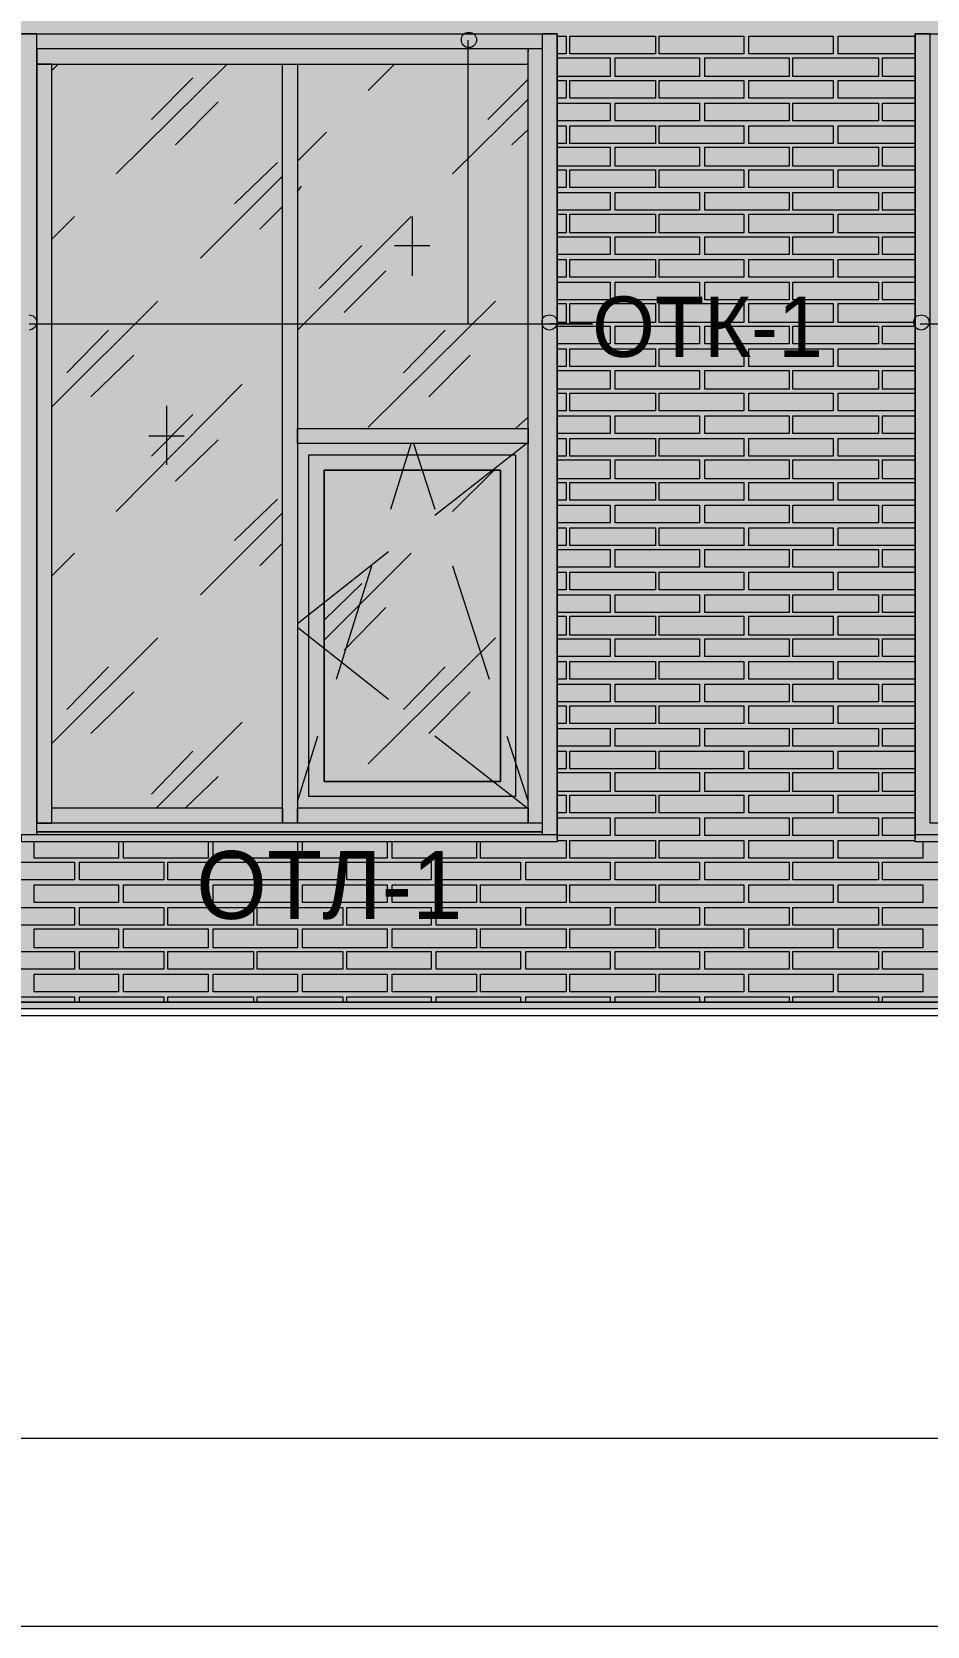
# Model space of a CAD drawing. Header units: millimetres. Extents: x -28928 to 100580, y -22867 to 36490.
# Drawn here: x 32026 to 35031, y 14249 to 19599 of the extents above; entities that cross this region are included whole.
import ezdxf

# ---------------------------------------------------------------- set-up
doc = ezdxf.new("R2010")
doc.units = ezdxf.units.MM
doc.layers.add('PDF _Геометрия', color=7, linetype='Continuous', true_color=0x8f8e8d)
doc.layers.add('PDF _Сплошная заливка', color=7, linetype='Continuous', true_color=0xffffff)
doc.layers.add('PDF _Текст', color=7, linetype='Continuous')

msp = doc.modelspace()

# ---------------------------------------------------------------- hatches: boundary and pattern name
at = {"layer": 'PDF _Сплошная заливка', "true_color": 0xdcd6cf, "transparency": 33554559}
msp.add_hatch(color=254, dxfattribs=at).paths.add_polyline_path([(19133.7, 30089.1), (19133.7, 16343.4), (52641.4, 16343.4), (52641.4, 30089.1)])

# ---------------------------------------------------------------- linework, layer by layer
at = {"layer": 'PDF _Геометрия', "color": 7, "lineweight": 9}
for points in [[(-21375.9, 16343.4), (-21853.9, 16343.4), (-21375.9, 16343.4), (-21853.9, 16343.4), (-21375.9, 16343.4), (-21375.9, 19592.6), (-19277.4, 19592.6), (-19277.4, 16343.4), (-18676.6, 16343.4), (-18676.6, 19592.6), (-17276.3, 19592.6), (-17276.3, 16343.4), (19112.6, 16343.4), (19112.6, 30089.1), (19112.6, 16343.4), (19133.7, 16343.4), (19133.7, 30089.1), (19133.7, 16343.4), (52641.4, 16343.4)], [(32041.8, 16906), (32041.8, 16969.5), (32041.8, 18243), (32041.8, 16944.1), (32092.6, 16944.1), (32092.6, 18243), (32092.6, 19491), (32041.8, 19491), (32041.8, 18243), (32041.8, 19516.4), (32041.8, 19592.6), (31991.1, 19592.6)], [(31991.1, 19592.6), (33789.1, 19592.6), (33789.1, 16893.4), (33789.1, 16969.5), (33789.1, 18243), (33789.1, 19516.4), (33789.1, 19592.6), (33738.4, 19592.6), (33738.4, 19516.4), (33738.4, 18243), (33738.4, 16944.1), (33691.8, 16944.1), (33691.8, 18243), (33691.8, 19516.4)], [(35088, 19516.4), (35088, 16944.1), (35041.4, 16944.1), (35041.4, 19516.4), (35041.4, 19592.6), (34990.7, 19592.6), (34990.7, 19516.4), (34990.7, 16969.5), (34990.7, 16893.4), (34990.7, 19592.6), (36788.7, 19592.6), (36788.7, 16893.4), (36788.7, 16969.5), (36788.7, 19516.4), (36788.7, 19592.6), (36738, 19592.6), (36738, 19516.4), (36738, 16944.1), (36687.2, 16944.1), (36687.2, 19516.4)], [(33488.7, 19571.4), (33488.7, 18619.5), (33907.6, 18619.5), (33763.7, 18619.5)], [(33691.8, 19541.8), (33691.8, 19533.4)], [(32092.6, 19469.9), (32113.7, 19491)], [(32308.4, 19123), (32680.7, 19491)], [(33154.5, 19402.2), (33243.4, 19491)], [(33738.4, 19516.4), (33738.4, 18243), (33738.4, 16969.5), (33738.4, 16906)], [(32426.8, 19304.9), (32566.4, 19444.5)], [(33556.4, 19304.9), (33691.8, 19440.3)], [(33438, 19123), (33691.8, 19372.6)], [(32507.2, 19220.3), (32651.1, 19364.1)], [(32917.6, 19165.3), (33014.9, 19262.6)], [(33636.8, 19220.3), (33691.8, 19271)], [(32706.1, 19021.4), (32849.9, 19161)], [(32591.8, 18839.5), (32866.8, 19114.5)], [(32917.6, 19063.7), (32930.3, 19080.7)], [(32790.7, 18936.8), (32866.8, 19013)], [(32092.6, 18903), (32168.7, 18979.1)], [(32917.6, 18598.4), (33298.4, 18979.1)], [(33302.6, 18979.1), (33302.6, 18780.3)], [(32989.5, 18738), (33133.4, 18881.8)], [(33243.4, 18881.8), (33361.8, 18881.8)], [(33074.1, 18657.6), (33213.7, 18797.2)], [(32092.6, 18340.3), (32448, 18695.7)], [(33154.5, 18272.6), (33581.8, 18695.7)], [(32016.4, 18619.5), (33907.6, 18619.5)], [(35007.6, 18619.5), (36903, 18619.5)], [(32143.4, 18454.5), (32283, 18598.4)], [(33273, 18454.5), (33412.6, 18598.4)], [(32223.7, 18374.1), (32367.6, 18513.7)], [(33357.6, 18374.1), (33497.2, 18513.7)], [(32308.4, 17989.1), (32731.4, 18416.4)], [(32426.8, 18175.3), (32566.4, 18314.9)], [(32477.6, 18344.5), (32477.6, 18145.7)], [(33649.5, 18268.4), (33691.8, 18306.4)], [(32418.4, 18243), (32536.8, 18243)], [(32507.2, 18090.7), (32651.1, 18230.3)], [(33230.7, 17997.6), (33298.4, 18217.6)], [(33306.8, 18217.6), (33378.7, 17997.6)], [(33687.6, 18217.6), (33378.7, 17976.4)], [(33006.4, 18124.5), (33010.7, 18128.7)], [(33598.7, 17083.7), (33006.4, 17083.7), (33006.4, 18128.7), (33598.7, 18128.7), (33598.7, 17083.7), (33598.7, 17088)], [(33438, 17989.1), (33577.6, 18128.7)], [(32706.1, 17891.8), (32849.9, 18031.4)], [(32591.8, 17709.9), (32866.8, 17984.9)], [(32790.7, 17807.2), (32866.8, 17883.4)], [(32092.6, 17773.4), (32168.7, 17849.5)], [(33222.2, 17853.7), (32917.6, 17612.6)], [(33006.4, 17557.6), (33298.4, 17849.5)], [(33048.7, 17426.4), (33167.2, 17807.2)], [(33438, 17807.2), (33560.7, 17426.4)], [(33006.4, 17625.3), (33133.4, 17748)], [(33074.1, 17523.7), (33213.7, 17667.6)], [(32092.6, 17210.7), (32448, 17566)], [(33222.2, 17358.7), (32917.6, 17599.9)], [(33154.5, 17143), (33581.8, 17566)], [(32143.4, 17324.9), (32283, 17468.7)], [(33273, 17324.9), (33412.6, 17468.7)], [(32223.7, 17244.5), (32367.6, 17384.1)], [(33357.6, 17244.5), (33497.2, 17384.1)], [(32443.7, 16994.9), (32731.4, 17282.6)], [(32917.6, 17016), (32985.3, 17236)], [(33687.6, 16994.9), (33378.7, 17236)], [(33619.9, 17236), (33691.8, 17016)], [(32426.8, 17041.4), (32566.4, 17185.3)], [(32541.1, 16994.9), (32651.1, 17100.7)], [(33738.4, 16944.1), (32041.8, 16944.1)], [(33738.4, 16914.5), (32041.8, 16914.5), (33738.4, 16914.5)], [(33738.4, 16914.5), (32041.8, 16914.5)], [(33789.1, 16906), (33789.1, 16906)], [(34990.7, 16906), (34990.7, 16906)], [(33789.1, 16884.9), (33789.1, 16880.7)], [(34990.7, 16880.7), (34990.7, 16884.9)], [(82117.2, 14536.8), (82117.2, 16296.8), (63269.1, 16296.8), (-22471.6, 16296.8)], [(19468, 14947.2), (19400.3, 14879.5), (52379.1, 14879.5), (52307.2, 14807.6)], [(-21642.4, 14249.1), (82028.4, 14249.1)]]:
    msp.add_lwpolyline(points, dxfattribs=at)
for points in [[(32892.2, 19541.8), (32041.8, 19541.8), (32041.8, 19491), (32892.2, 19491), (33691.8, 19491), (33691.8, 19541.8), (32892.2, 19541.8), (32067.2, 19541.8), (32041.8, 19541.8), (32041.8, 19592.6), (32067.2, 19592.6), (32892.2, 19592.6), (33717.2, 19592.6), (33738.4, 19592.6), (33738.4, 19541.8), (33717.2, 19541.8)], [(32917.6, 16944.1), (32866.8, 16944.1), (32092.6, 16944.1), (32092.6, 16994.9), (32866.8, 16994.9), (32866.8, 16944.1), (32866.8, 18243), (32866.8, 19491), (32917.6, 19491), (32917.6, 18243)], [(33691.8, 18217.6), (32917.6, 18217.6), (32917.6, 18268.4), (33691.8, 18268.4)], [(32955.7, 18179.5), (33649.5, 18179.5), (33649.5, 17033), (32955.7, 17033)], [(33649.5, 18179.5), (33649.5, 17033), (32955.7, 17033), (32955.7, 18179.5)], [(33598.7, 18128.7), (33006.4, 18128.7), (33006.4, 17083.7), (33598.7, 17083.7)], [(33691.8, 16944.1), (32917.6, 16944.1), (32917.6, 16994.9), (33691.8, 16994.9)], [(33789.1, 16880.7), (31991.1, 16880.7), (31991.1, 16906), (33789.1, 16906)], [(36788.7, 16880.7), (34990.7, 16880.7), (34990.7, 16906), (36788.7, 16906)], [(62173.4, 16322.2), (62173.4, 16343.4), (-17276.3, 16343.4), (19112.6, 16343.4), (-17276.3, 16343.4), (-17276.3, 16322.2)], [(19133.7, 16343.4), (52641.4, 16343.4)]]:
    msp.add_lwpolyline(points, close=True, dxfattribs=at)
at = {"layer": 'PDF _Геометрия', "lineweight": 9}
for points in [[(33789.1, 19584.1), (33818.7, 19584.1), (33818.7, 19524.9), (33789.1, 19524.9)], [(34990.7, 19524.9), (34732.6, 19524.9), (34732.6, 19584.1), (34990.7, 19584.1)], [(33789.1, 19512.2), (33827.2, 19512.2), (33966.8, 19512.2), (33966.8, 19448.7), (33827.2, 19448.7), (33789.1, 19448.7)], [(34990.7, 19448.7), (34880.7, 19448.7), (34880.7, 19512.2), (34990.7, 19512.2)], [(33789.1, 19436), (33818.7, 19436), (33818.7, 19376.8), (33789.1, 19376.8)], [(34990.7, 19376.8), (34732.6, 19376.8), (34732.6, 19436), (34990.7, 19436)], [(33789.1, 19359.9), (33827.2, 19359.9), (33966.8, 19359.9), (33966.8, 19300.7), (33827.2, 19300.7), (33789.1, 19300.7)], [(34990.7, 19300.7), (34880.7, 19300.7), (34880.7, 19359.9), (34990.7, 19359.9)], [(33789.1, 19283.7), (33818.7, 19283.7), (33818.7, 19224.5), (33789.1, 19224.5)], [(34990.7, 19224.5), (34732.6, 19224.5), (34732.6, 19283.7), (34990.7, 19283.7)], [(33789.1, 19211.8), (33827.2, 19211.8), (33966.8, 19211.8), (33966.8, 19148.4), (33827.2, 19148.4), (33789.1, 19148.4)], [(34990.7, 19148.4), (34880.7, 19148.4), (34880.7, 19211.8), (34990.7, 19211.8)], [(33789.1, 19135.7), (33818.7, 19135.7), (33818.7, 19076.4), (33789.1, 19076.4)], [(34990.7, 19076.4), (34732.6, 19076.4), (34732.6, 19135.7), (34990.7, 19135.7)], [(33789.1, 19059.5), (33827.2, 19059.5), (33966.8, 19059.5), (33966.8, 19000.3), (33827.2, 19000.3), (33789.1, 19000.3)], [(34990.7, 19000.3), (34880.7, 19000.3), (34880.7, 19059.5), (34990.7, 19059.5)], [(33789.1, 18987.6), (33818.7, 18987.6), (33818.7, 18924.1), (33789.1, 18924.1)], [(34990.7, 18924.1), (34732.6, 18924.1), (34732.6, 18987.6), (34990.7, 18987.6)], [(33789.1, 18911.4), (33827.2, 18911.4), (33966.8, 18911.4), (33966.8, 18852.2), (33827.2, 18852.2), (33789.1, 18852.2)], [(34990.7, 18852.2), (34880.7, 18852.2), (34880.7, 18911.4), (34990.7, 18911.4)], [(33789.1, 18835.3), (33818.7, 18835.3), (33818.7, 18776), (33789.1, 18776)], [(34990.7, 18776), (34732.6, 18776), (34732.6, 18835.3), (34990.7, 18835.3)], [(33789.1, 18759.1), (33827.2, 18759.1), (33966.8, 18759.1), (33966.8, 18699.9), (33827.2, 18699.9), (33789.1, 18699.9)], [(34990.7, 18699.9), (34880.7, 18699.9), (34880.7, 18759.1), (34990.7, 18759.1)], [(33789.1, 18687.2), (33818.7, 18687.2), (33818.7, 18623.7), (33789.1, 18623.7)], [(34990.7, 18623.7), (34732.6, 18623.7), (34732.6, 18687.2), (34990.7, 18687.2)], [(33789.1, 18611), (33827.2, 18611), (33966.8, 18611), (33966.8, 18551.8), (33827.2, 18551.8), (33789.1, 18551.8)], [(34990.7, 18551.8), (34880.7, 18551.8), (34880.7, 18611), (34990.7, 18611)], [(33789.1, 18534.9), (33818.7, 18534.9), (33818.7, 18475.7), (33789.1, 18475.7)], [(34990.7, 18475.7), (34732.6, 18475.7), (34732.6, 18534.9), (34990.7, 18534.9)], [(33789.1, 18463), (33827.2, 18463), (33966.8, 18463), (33966.8, 18399.5), (33827.2, 18399.5), (33789.1, 18399.5)], [(34990.7, 18399.5), (34880.7, 18399.5), (34880.7, 18463), (34990.7, 18463)], [(33789.1, 18386.8), (33818.7, 18386.8), (33818.7, 18327.6), (33789.1, 18327.6)], [(34990.7, 18327.6), (34732.6, 18327.6), (34732.6, 18386.8), (34990.7, 18386.8)], [(33789.1, 18310.7), (33827.2, 18310.7), (33966.8, 18310.7), (33966.8, 18251.4), (33827.2, 18251.4), (33789.1, 18251.4)], [(34990.7, 18251.4), (34880.7, 18251.4), (34880.7, 18310.7), (34990.7, 18310.7)], [(33789.1, 18234.5), (33818.7, 18234.5), (33818.7, 18175.3), (33789.1, 18175.3)], [(34990.7, 18175.3), (34732.6, 18175.3), (34732.6, 18234.5), (34990.7, 18234.5)], [(33789.1, 18162.6), (33827.2, 18162.6), (33966.8, 18162.6), (33966.8, 18099.1), (33827.2, 18099.1), (33789.1, 18099.1)], [(34990.7, 18099.1), (34880.7, 18099.1), (34880.7, 18162.6), (34990.7, 18162.6)], [(33789.1, 18086.4), (33818.7, 18086.4), (33818.7, 18027.2), (33789.1, 18027.2)], [(34990.7, 18027.2), (34732.6, 18027.2), (34732.6, 18086.4), (34990.7, 18086.4)], [(33789.1, 18010.3), (33827.2, 18010.3), (33966.8, 18010.3), (33966.8, 17951), (33827.2, 17951), (33789.1, 17951)], [(34990.7, 17951), (34880.7, 17951), (34880.7, 18010.3), (34990.7, 18010.3)], [(33789.1, 17934.1), (33818.7, 17934.1), (33818.7, 17874.9), (33789.1, 17874.9)], [(34990.7, 17874.9), (34732.6, 17874.9), (34732.6, 17934.1), (34990.7, 17934.1)], [(33789.1, 17862.2), (33827.2, 17862.2), (33966.8, 17862.2), (33966.8, 17803), (33827.2, 17803), (33789.1, 17803)], [(34990.7, 17803), (34880.7, 17803), (34880.7, 17862.2), (34990.7, 17862.2)], [(33789.1, 17786), (33818.7, 17786), (33818.7, 17726.8), (33789.1, 17726.8)], [(34990.7, 17726.8), (34732.6, 17726.8), (34732.6, 17786), (34990.7, 17786)], [(33789.1, 17709.9), (33827.2, 17709.9), (33966.8, 17709.9), (33966.8, 17650.7), (33827.2, 17650.7), (33789.1, 17650.7)], [(34990.7, 17650.7), (34880.7, 17650.7), (34880.7, 17709.9), (34990.7, 17709.9)], [(33789.1, 17638), (33818.7, 17638), (33818.7, 17574.5), (33789.1, 17574.5)], [(34990.7, 17574.5), (34732.6, 17574.5), (34732.6, 17638), (34990.7, 17638)], [(33789.1, 17561.8), (33827.2, 17561.8), (33966.8, 17561.8), (33966.8, 17502.6), (33827.2, 17502.6), (33789.1, 17502.6)], [(34990.7, 17502.6), (34880.7, 17502.6), (34880.7, 17561.8), (34990.7, 17561.8)], [(33789.1, 17485.7), (33818.7, 17485.7), (33818.7, 17426.4), (33789.1, 17426.4)], [(34990.7, 17426.4), (34732.6, 17426.4), (34732.6, 17485.7), (34990.7, 17485.7)], [(33789.1, 17409.5), (33827.2, 17409.5), (33966.8, 17409.5), (33966.8, 17350.3), (33827.2, 17350.3), (33789.1, 17350.3)], [(34990.7, 17350.3), (34880.7, 17350.3), (34880.7, 17409.5), (34990.7, 17409.5)], [(33789.1, 17337.6), (33818.7, 17337.6), (33818.7, 17278.4), (33789.1, 17278.4)], [(34990.7, 17278.4), (34732.6, 17278.4), (34732.6, 17337.6), (34990.7, 17337.6)], [(33789.1, 17261.4), (33827.2, 17261.4), (33966.8, 17261.4), (33966.8, 17202.2), (33827.2, 17202.2), (33789.1, 17202.2)], [(34990.7, 17202.2), (34880.7, 17202.2), (34880.7, 17261.4), (34990.7, 17261.4)], [(33789.1, 17185.3), (33818.7, 17185.3), (33818.7, 17126), (33789.1, 17126)], [(34990.7, 17126), (34732.6, 17126), (34732.6, 17185.3), (34990.7, 17185.3)], [(33789.1, 17113.4), (33827.2, 17113.4), (33966.8, 17113.4), (33966.8, 17049.9), (33827.2, 17049.9), (33789.1, 17049.9)], [(34990.7, 17049.9), (34880.7, 17049.9), (34880.7, 17113.4), (34990.7, 17113.4)], [(33789.1, 17037.2), (33818.7, 17037.2), (33818.7, 16978), (33789.1, 16978)], [(34990.7, 16978), (34732.6, 16978), (34732.6, 17037.2), (34990.7, 17037.2)], [(33789.1, 16961), (33827.2, 16961), (33966.8, 16961), (33966.8, 16901.8), (33827.2, 16901.8), (33789.1, 16901.8)], [(34990.7, 16901.8), (34880.7, 16901.8), (34880.7, 16961), (34990.7, 16961)], [(32316.8, 16880.7), (32316.8, 16825.7), (32033.4, 16825.7), (32033.4, 16880.7)], [(32617.2, 16880.7), (32617.2, 16825.7), (32333.7, 16825.7), (32333.7, 16880.7)], [(32917.6, 16880.7), (32917.6, 16825.7), (32634.1, 16825.7), (32634.1, 16880.7)], [(33218, 16880.7), (33218, 16825.7), (32934.5, 16825.7), (32934.5, 16880.7)], [(33518.4, 16880.7), (33518.4, 16825.7), (33234.9, 16825.7), (33234.9, 16880.7)], [(33789.1, 16884.9), (33818.7, 16884.9), (33818.7, 16825.7), (33531.1, 16825.7), (33531.1, 16880.7)], [(35016.1, 16880.7), (35016.1, 16825.7), (34732.6, 16825.7), (34732.6, 16884.9), (34990.7, 16884.9)], [(31885.3, 16343.4), (31885.3, 16360.3), (32024.9, 16360.3), (32168.7, 16360.3), (32168.7, 16343.4)], [(32185.7, 16343.4), (32185.7, 16360.3), (32325.3, 16360.3), (32469.1, 16360.3), (32469.1, 16343.4)], [(32481.8, 16343.4), (32481.8, 16360.3), (32625.7, 16360.3), (32769.5, 16360.3), (32769.5, 16343.4)], [(32782.2, 16343.4), (32782.2, 16360.3), (32926.1, 16360.3), (33069.9, 16360.3), (33069.9, 16343.4)], [(33082.6, 16343.4), (33082.6, 16360.3), (33226.4, 16360.3), (33366.1, 16360.3), (33366.1, 16343.4)], [(33383, 16343.4), (33383, 16360.3), (33526.8, 16360.3), (33666.4, 16360.3), (33666.4, 16343.4)], [(33683.4, 16343.4), (33683.4, 16360.3), (33827.2, 16360.3), (33966.8, 16360.3), (33966.8, 16343.4)], [(33983.7, 16343.4), (33983.7, 16360.3), (34123.4, 16360.3), (34267.2, 16360.3), (34267.2, 16343.4)], [(34284.1, 16343.4), (34284.1, 16360.3), (34423.7, 16360.3), (34567.6, 16360.3), (34567.6, 16343.4)], [(34580.3, 16343.4), (34580.3, 16360.3), (34724.1, 16360.3), (34868, 16360.3), (34868, 16343.4)], [(34880.7, 16343.4), (34880.7, 16360.3), (35024.5, 16360.3), (35168.4, 16360.3), (35168.4, 16343.4)]]:
    msp.add_lwpolyline(points, dxfattribs=at)
for points in [[(34119.1, 19584.1), (34119.1, 19524.9), (33831.4, 19524.9), (33831.4, 19584.1)], [(34415.3, 19584.1), (34415.3, 19524.9), (34131.8, 19524.9), (34131.8, 19584.1)], [(34715.7, 19584.1), (34715.7, 19524.9), (34432.2, 19524.9), (34432.2, 19584.1)], [(34267.2, 19448.7), (34123.4, 19448.7), (33983.7, 19448.7), (33983.7, 19512.2), (34123.4, 19512.2), (34267.2, 19512.2)], [(34567.6, 19448.7), (34423.7, 19448.7), (34284.1, 19448.7), (34284.1, 19512.2), (34423.7, 19512.2), (34567.6, 19512.2)], [(34868, 19448.7), (34724.1, 19448.7), (34580.3, 19448.7), (34580.3, 19512.2), (34724.1, 19512.2), (34868, 19512.2)], [(34119.1, 19436), (34119.1, 19376.8), (33831.4, 19376.8), (33831.4, 19436)], [(34415.3, 19436), (34415.3, 19376.8), (34131.8, 19376.8), (34131.8, 19436)], [(34715.7, 19436), (34715.7, 19376.8), (34432.2, 19376.8), (34432.2, 19436)], [(34267.2, 19300.7), (34123.4, 19300.7), (33983.7, 19300.7), (33983.7, 19359.9), (34123.4, 19359.9), (34267.2, 19359.9)], [(34567.6, 19300.7), (34423.7, 19300.7), (34284.1, 19300.7), (34284.1, 19359.9), (34423.7, 19359.9), (34567.6, 19359.9)], [(34868, 19300.7), (34724.1, 19300.7), (34580.3, 19300.7), (34580.3, 19359.9), (34724.1, 19359.9), (34868, 19359.9)], [(34119.1, 19283.7), (34119.1, 19224.5), (33831.4, 19224.5), (33831.4, 19283.7)], [(34415.3, 19283.7), (34415.3, 19224.5), (34131.8, 19224.5), (34131.8, 19283.7)], [(34715.7, 19283.7), (34715.7, 19224.5), (34432.2, 19224.5), (34432.2, 19283.7)], [(34267.2, 19148.4), (34123.4, 19148.4), (33983.7, 19148.4), (33983.7, 19211.8), (34123.4, 19211.8), (34267.2, 19211.8)], [(34567.6, 19148.4), (34423.7, 19148.4), (34284.1, 19148.4), (34284.1, 19211.8), (34423.7, 19211.8), (34567.6, 19211.8)], [(34868, 19148.4), (34724.1, 19148.4), (34580.3, 19148.4), (34580.3, 19211.8), (34724.1, 19211.8), (34868, 19211.8)], [(34119.1, 19135.7), (34119.1, 19076.4), (33831.4, 19076.4), (33831.4, 19135.7)], [(34415.3, 19135.7), (34415.3, 19076.4), (34131.8, 19076.4), (34131.8, 19135.7)], [(34715.7, 19135.7), (34715.7, 19076.4), (34432.2, 19076.4), (34432.2, 19135.7)], [(34267.2, 19000.3), (34123.4, 19000.3), (33983.7, 19000.3), (33983.7, 19059.5), (34123.4, 19059.5), (34267.2, 19059.5)], [(34567.6, 19000.3), (34423.7, 19000.3), (34284.1, 19000.3), (34284.1, 19059.5), (34423.7, 19059.5), (34567.6, 19059.5)], [(34868, 19000.3), (34724.1, 19000.3), (34580.3, 19000.3), (34580.3, 19059.5), (34724.1, 19059.5), (34868, 19059.5)], [(34119.1, 18987.6), (34119.1, 18924.1), (33831.4, 18924.1), (33831.4, 18987.6)], [(34415.3, 18987.6), (34415.3, 18924.1), (34131.8, 18924.1), (34131.8, 18987.6)], [(34715.7, 18987.6), (34715.7, 18924.1), (34432.2, 18924.1), (34432.2, 18987.6)], [(34267.2, 18852.2), (34123.4, 18852.2), (33983.7, 18852.2), (33983.7, 18911.4), (34123.4, 18911.4), (34267.2, 18911.4)], [(34567.6, 18852.2), (34423.7, 18852.2), (34284.1, 18852.2), (34284.1, 18911.4), (34423.7, 18911.4), (34567.6, 18911.4)], [(34868, 18852.2), (34724.1, 18852.2), (34580.3, 18852.2), (34580.3, 18911.4), (34724.1, 18911.4), (34868, 18911.4)], [(34119.1, 18835.3), (34119.1, 18776), (33831.4, 18776), (33831.4, 18835.3)], [(34415.3, 18835.3), (34415.3, 18776), (34131.8, 18776), (34131.8, 18835.3)], [(34715.7, 18835.3), (34715.7, 18776), (34432.2, 18776), (34432.2, 18835.3)], [(34267.2, 18699.9), (34123.4, 18699.9), (33983.7, 18699.9), (33983.7, 18759.1), (34123.4, 18759.1), (34267.2, 18759.1)], [(34567.6, 18699.9), (34423.7, 18699.9), (34284.1, 18699.9), (34284.1, 18759.1), (34423.7, 18759.1), (34567.6, 18759.1)], [(34868, 18699.9), (34724.1, 18699.9), (34580.3, 18699.9), (34580.3, 18759.1), (34724.1, 18759.1), (34868, 18759.1)], [(34119.1, 18687.2), (34119.1, 18623.7), (33831.4, 18623.7), (33831.4, 18687.2)], [(34415.3, 18687.2), (34415.3, 18623.7), (34131.8, 18623.7), (34131.8, 18687.2)], [(34715.7, 18687.2), (34715.7, 18623.7), (34432.2, 18623.7), (34432.2, 18687.2)], [(34267.2, 18551.8), (34123.4, 18551.8), (33983.7, 18551.8), (33983.7, 18611), (34123.4, 18611), (34267.2, 18611)], [(34567.6, 18551.8), (34423.7, 18551.8), (34284.1, 18551.8), (34284.1, 18611), (34423.7, 18611), (34567.6, 18611)], [(34868, 18551.8), (34724.1, 18551.8), (34580.3, 18551.8), (34580.3, 18611), (34724.1, 18611), (34868, 18611)], [(34119.1, 18534.9), (34119.1, 18475.7), (33831.4, 18475.7), (33831.4, 18534.9)], [(34415.3, 18534.9), (34415.3, 18475.7), (34131.8, 18475.7), (34131.8, 18534.9)], [(34715.7, 18534.9), (34715.7, 18475.7), (34432.2, 18475.7), (34432.2, 18534.9)], [(34267.2, 18399.5), (34123.4, 18399.5), (33983.7, 18399.5), (33983.7, 18463), (34123.4, 18463), (34267.2, 18463)], [(34567.6, 18399.5), (34423.7, 18399.5), (34284.1, 18399.5), (34284.1, 18463), (34423.7, 18463), (34567.6, 18463)], [(34868, 18399.5), (34724.1, 18399.5), (34580.3, 18399.5), (34580.3, 18463), (34724.1, 18463), (34868, 18463)], [(34119.1, 18386.8), (34119.1, 18327.6), (33831.4, 18327.6), (33831.4, 18386.8)], [(34415.3, 18386.8), (34415.3, 18327.6), (34131.8, 18327.6), (34131.8, 18386.8)], [(34715.7, 18386.8), (34715.7, 18327.6), (34432.2, 18327.6), (34432.2, 18386.8)], [(34267.2, 18251.4), (34123.4, 18251.4), (33983.7, 18251.4), (33983.7, 18310.7), (34123.4, 18310.7), (34267.2, 18310.7)], [(34567.6, 18251.4), (34423.7, 18251.4), (34284.1, 18251.4), (34284.1, 18310.7), (34423.7, 18310.7), (34567.6, 18310.7)], [(34868, 18251.4), (34724.1, 18251.4), (34580.3, 18251.4), (34580.3, 18310.7), (34724.1, 18310.7), (34868, 18310.7)], [(34119.1, 18234.5), (34119.1, 18175.3), (33831.4, 18175.3), (33831.4, 18234.5)], [(34415.3, 18234.5), (34415.3, 18175.3), (34131.8, 18175.3), (34131.8, 18234.5)], [(34715.7, 18234.5), (34715.7, 18175.3), (34432.2, 18175.3), (34432.2, 18234.5)], [(34267.2, 18099.1), (34123.4, 18099.1), (33983.7, 18099.1), (33983.7, 18162.6), (34123.4, 18162.6), (34267.2, 18162.6)], [(34567.6, 18099.1), (34423.7, 18099.1), (34284.1, 18099.1), (34284.1, 18162.6), (34423.7, 18162.6), (34567.6, 18162.6)], [(34868, 18099.1), (34724.1, 18099.1), (34580.3, 18099.1), (34580.3, 18162.6), (34724.1, 18162.6), (34868, 18162.6)], [(34119.1, 18086.4), (34119.1, 18027.2), (33831.4, 18027.2), (33831.4, 18086.4)], [(34415.3, 18086.4), (34415.3, 18027.2), (34131.8, 18027.2), (34131.8, 18086.4)], [(34715.7, 18086.4), (34715.7, 18027.2), (34432.2, 18027.2), (34432.2, 18086.4)], [(34267.2, 17951), (34123.4, 17951), (33983.7, 17951), (33983.7, 18010.3), (34123.4, 18010.3), (34267.2, 18010.3)], [(34567.6, 17951), (34423.7, 17951), (34284.1, 17951), (34284.1, 18010.3), (34423.7, 18010.3), (34567.6, 18010.3)], [(34868, 17951), (34724.1, 17951), (34580.3, 17951), (34580.3, 18010.3), (34724.1, 18010.3), (34868, 18010.3)], [(34119.1, 17934.1), (34119.1, 17874.9), (33831.4, 17874.9), (33831.4, 17934.1)], [(34415.3, 17934.1), (34415.3, 17874.9), (34131.8, 17874.9), (34131.8, 17934.1)], [(34715.7, 17934.1), (34715.7, 17874.9), (34432.2, 17874.9), (34432.2, 17934.1)], [(34267.2, 17803), (34123.4, 17803), (33983.7, 17803), (33983.7, 17862.2), (34123.4, 17862.2), (34267.2, 17862.2)], [(34567.6, 17803), (34423.7, 17803), (34284.1, 17803), (34284.1, 17862.2), (34423.7, 17862.2), (34567.6, 17862.2)], [(34868, 17803), (34724.1, 17803), (34580.3, 17803), (34580.3, 17862.2), (34724.1, 17862.2), (34868, 17862.2)], [(34119.1, 17786), (34119.1, 17726.8), (33831.4, 17726.8), (33831.4, 17786)], [(34415.3, 17786), (34415.3, 17726.8), (34131.8, 17726.8), (34131.8, 17786)], [(34715.7, 17786), (34715.7, 17726.8), (34432.2, 17726.8), (34432.2, 17786)], [(34267.2, 17650.7), (34123.4, 17650.7), (33983.7, 17650.7), (33983.7, 17709.9), (34123.4, 17709.9), (34267.2, 17709.9)], [(34567.6, 17650.7), (34423.7, 17650.7), (34284.1, 17650.7), (34284.1, 17709.9), (34423.7, 17709.9), (34567.6, 17709.9)], [(34868, 17650.7), (34724.1, 17650.7), (34580.3, 17650.7), (34580.3, 17709.9), (34724.1, 17709.9), (34868, 17709.9)], [(34119.1, 17638), (34119.1, 17574.5), (33831.4, 17574.5), (33831.4, 17638)], [(34415.3, 17638), (34415.3, 17574.5), (34131.8, 17574.5), (34131.8, 17638)], [(34715.7, 17638), (34715.7, 17574.5), (34432.2, 17574.5), (34432.2, 17638)], [(34267.2, 17502.6), (34123.4, 17502.6), (33983.7, 17502.6), (33983.7, 17561.8), (34123.4, 17561.8), (34267.2, 17561.8)], [(34567.6, 17502.6), (34423.7, 17502.6), (34284.1, 17502.6), (34284.1, 17561.8), (34423.7, 17561.8), (34567.6, 17561.8)], [(34868, 17502.6), (34724.1, 17502.6), (34580.3, 17502.6), (34580.3, 17561.8), (34724.1, 17561.8), (34868, 17561.8)], [(34119.1, 17485.7), (34119.1, 17426.4), (33831.4, 17426.4), (33831.4, 17485.7)], [(34415.3, 17485.7), (34415.3, 17426.4), (34131.8, 17426.4), (34131.8, 17485.7)], [(34715.7, 17485.7), (34715.7, 17426.4), (34432.2, 17426.4), (34432.2, 17485.7)], [(34267.2, 17350.3), (34123.4, 17350.3), (33983.7, 17350.3), (33983.7, 17409.5), (34123.4, 17409.5), (34267.2, 17409.5)], [(34567.6, 17350.3), (34423.7, 17350.3), (34284.1, 17350.3), (34284.1, 17409.5), (34423.7, 17409.5), (34567.6, 17409.5)], [(34868, 17350.3), (34724.1, 17350.3), (34580.3, 17350.3), (34580.3, 17409.5), (34724.1, 17409.5), (34868, 17409.5)], [(34119.1, 17337.6), (34119.1, 17278.4), (33831.4, 17278.4), (33831.4, 17337.6)], [(34415.3, 17337.6), (34415.3, 17278.4), (34131.8, 17278.4), (34131.8, 17337.6)], [(34715.7, 17337.6), (34715.7, 17278.4), (34432.2, 17278.4), (34432.2, 17337.6)], [(34267.2, 17202.2), (34123.4, 17202.2), (33983.7, 17202.2), (33983.7, 17261.4), (34123.4, 17261.4), (34267.2, 17261.4)], [(34567.6, 17202.2), (34423.7, 17202.2), (34284.1, 17202.2), (34284.1, 17261.4), (34423.7, 17261.4), (34567.6, 17261.4)], [(34868, 17202.2), (34724.1, 17202.2), (34580.3, 17202.2), (34580.3, 17261.4), (34724.1, 17261.4), (34868, 17261.4)], [(34119.1, 17185.3), (34119.1, 17126), (33831.4, 17126), (33831.4, 17185.3)], [(34415.3, 17185.3), (34415.3, 17126), (34131.8, 17126), (34131.8, 17185.3)], [(34715.7, 17185.3), (34715.7, 17126), (34432.2, 17126), (34432.2, 17185.3)], [(34267.2, 17049.9), (34123.4, 17049.9), (33983.7, 17049.9), (33983.7, 17113.4), (34123.4, 17113.4), (34267.2, 17113.4)], [(34567.6, 17049.9), (34423.7, 17049.9), (34284.1, 17049.9), (34284.1, 17113.4), (34423.7, 17113.4), (34567.6, 17113.4)], [(34868, 17049.9), (34724.1, 17049.9), (34580.3, 17049.9), (34580.3, 17113.4), (34724.1, 17113.4), (34868, 17113.4)], [(34119.1, 17037.2), (34119.1, 16978), (33831.4, 16978), (33831.4, 17037.2)], [(34415.3, 17037.2), (34415.3, 16978), (34131.8, 16978), (34131.8, 17037.2)], [(34715.7, 17037.2), (34715.7, 16978), (34432.2, 16978), (34432.2, 17037.2)], [(34267.2, 16901.8), (34123.4, 16901.8), (33983.7, 16901.8), (33983.7, 16961), (34123.4, 16961), (34267.2, 16961)], [(34567.6, 16901.8), (34423.7, 16901.8), (34284.1, 16901.8), (34284.1, 16961), (34423.7, 16961), (34567.6, 16961)], [(34868, 16901.8), (34724.1, 16901.8), (34580.3, 16901.8), (34580.3, 16961), (34724.1, 16961), (34868, 16961)], [(34119.1, 16884.9), (34119.1, 16825.7), (33831.4, 16825.7), (33831.4, 16884.9)], [(34415.3, 16884.9), (34415.3, 16825.7), (34131.8, 16825.7), (34131.8, 16884.9)], [(34715.7, 16884.9), (34715.7, 16825.7), (34432.2, 16825.7), (34432.2, 16884.9)], [(32168.7, 16753.7), (32024.9, 16753.7), (31885.3, 16753.7), (31885.3, 16813), (32024.9, 16813), (32168.7, 16813)], [(32469.1, 16753.7), (32325.3, 16753.7), (32185.7, 16753.7), (32185.7, 16813), (32325.3, 16813), (32469.1, 16813)], [(32769.5, 16753.7), (32625.7, 16753.7), (32481.8, 16753.7), (32481.8, 16813), (32625.7, 16813), (32769.5, 16813)], [(33069.9, 16753.7), (32926.1, 16753.7), (32782.2, 16753.7), (32782.2, 16813), (32926.1, 16813), (33069.9, 16813)], [(33366.1, 16753.7), (33226.4, 16753.7), (33082.6, 16753.7), (33082.6, 16813), (33226.4, 16813), (33366.1, 16813)], [(33666.4, 16753.7), (33526.8, 16753.7), (33383, 16753.7), (33383, 16813), (33526.8, 16813), (33666.4, 16813)], [(33966.8, 16753.7), (33827.2, 16753.7), (33683.4, 16753.7), (33683.4, 16813), (33827.2, 16813), (33966.8, 16813)], [(34267.2, 16753.7), (34123.4, 16753.7), (33983.7, 16753.7), (33983.7, 16813), (34123.4, 16813), (34267.2, 16813)], [(34567.6, 16753.7), (34423.7, 16753.7), (34284.1, 16753.7), (34284.1, 16813), (34423.7, 16813), (34567.6, 16813)], [(34868, 16753.7), (34724.1, 16753.7), (34580.3, 16753.7), (34580.3, 16813), (34724.1, 16813), (34868, 16813)], [(35168.4, 16753.7), (35024.5, 16753.7), (34880.7, 16753.7), (34880.7, 16813), (35024.5, 16813), (35168.4, 16813)], [(32316.8, 16736.8), (32316.8, 16677.6), (32033.4, 16677.6), (32033.4, 16736.8)], [(32617.2, 16736.8), (32617.2, 16677.6), (32333.7, 16677.6), (32333.7, 16736.8)], [(32917.6, 16736.8), (32917.6, 16677.6), (32634.1, 16677.6), (32634.1, 16736.8)], [(33218, 16736.8), (33218, 16677.6), (32934.5, 16677.6), (32934.5, 16736.8)], [(33518.4, 16736.8), (33518.4, 16677.6), (33234.9, 16677.6), (33234.9, 16736.8)], [(33818.7, 16736.8), (33818.7, 16677.6), (33531.1, 16677.6), (33531.1, 16736.8)], [(34119.1, 16736.8), (34119.1, 16677.6), (33831.4, 16677.6), (33831.4, 16736.8)], [(34415.3, 16736.8), (34415.3, 16677.6), (34131.8, 16677.6), (34131.8, 16736.8)], [(34715.7, 16736.8), (34715.7, 16677.6), (34432.2, 16677.6), (34432.2, 16736.8)], [(35016.1, 16736.8), (35016.1, 16677.6), (34732.6, 16677.6), (34732.6, 16736.8)], [(32168.7, 16601.4), (32024.9, 16601.4), (31885.3, 16601.4), (31885.3, 16660.7), (32024.9, 16660.7), (32168.7, 16660.7)], [(32469.1, 16601.4), (32325.3, 16601.4), (32185.7, 16601.4), (32185.7, 16660.7), (32325.3, 16660.7), (32469.1, 16660.7)], [(32769.5, 16601.4), (32625.7, 16601.4), (32481.8, 16601.4), (32481.8, 16660.7), (32625.7, 16660.7), (32769.5, 16660.7)], [(33069.9, 16601.4), (32926.1, 16601.4), (32782.2, 16601.4), (32782.2, 16660.7), (32926.1, 16660.7), (33069.9, 16660.7)], [(33366.1, 16601.4), (33226.4, 16601.4), (33082.6, 16601.4), (33082.6, 16660.7), (33226.4, 16660.7), (33366.1, 16660.7)], [(33666.4, 16601.4), (33526.8, 16601.4), (33383, 16601.4), (33383, 16660.7), (33526.8, 16660.7), (33666.4, 16660.7)], [(33966.8, 16601.4), (33827.2, 16601.4), (33683.4, 16601.4), (33683.4, 16660.7), (33827.2, 16660.7), (33966.8, 16660.7)], [(34267.2, 16601.4), (34123.4, 16601.4), (33983.7, 16601.4), (33983.7, 16660.7), (34123.4, 16660.7), (34267.2, 16660.7)], [(34567.6, 16601.4), (34423.7, 16601.4), (34284.1, 16601.4), (34284.1, 16660.7), (34423.7, 16660.7), (34567.6, 16660.7)], [(34868, 16601.4), (34724.1, 16601.4), (34580.3, 16601.4), (34580.3, 16660.7), (34724.1, 16660.7), (34868, 16660.7)], [(35168.4, 16601.4), (35024.5, 16601.4), (34880.7, 16601.4), (34880.7, 16660.7), (35024.5, 16660.7), (35168.4, 16660.7)], [(32316.8, 16588.7), (32316.8, 16525.3), (32033.4, 16525.3), (32033.4, 16588.7)], [(32617.2, 16588.7), (32617.2, 16525.3), (32333.7, 16525.3), (32333.7, 16588.7)], [(32917.6, 16588.7), (32917.6, 16525.3), (32634.1, 16525.3), (32634.1, 16588.7)], [(33218, 16588.7), (33218, 16525.3), (32934.5, 16525.3), (32934.5, 16588.7)], [(33518.4, 16588.7), (33518.4, 16525.3), (33234.9, 16525.3), (33234.9, 16588.7)], [(33818.7, 16588.7), (33818.7, 16525.3), (33531.1, 16525.3), (33531.1, 16588.7)], [(34119.1, 16588.7), (34119.1, 16525.3), (33831.4, 16525.3), (33831.4, 16588.7)], [(34415.3, 16588.7), (34415.3, 16525.3), (34131.8, 16525.3), (34131.8, 16588.7)], [(34715.7, 16588.7), (34715.7, 16525.3), (34432.2, 16525.3), (34432.2, 16588.7)], [(35016.1, 16588.7), (35016.1, 16525.3), (34732.6, 16525.3), (34732.6, 16588.7)], [(32168.7, 16453.4), (32024.9, 16453.4), (31885.3, 16453.4), (31885.3, 16512.6), (32024.9, 16512.6), (32168.7, 16512.6)], [(32469.1, 16453.4), (32325.3, 16453.4), (32185.7, 16453.4), (32185.7, 16512.6), (32325.3, 16512.6), (32469.1, 16512.6)], [(32769.5, 16453.4), (32625.7, 16453.4), (32481.8, 16453.4), (32481.8, 16512.6), (32625.7, 16512.6), (32769.5, 16512.6)], [(33069.9, 16453.4), (32926.1, 16453.4), (32782.2, 16453.4), (32782.2, 16512.6), (32926.1, 16512.6), (33069.9, 16512.6)], [(33366.1, 16453.4), (33226.4, 16453.4), (33082.6, 16453.4), (33082.6, 16512.6), (33226.4, 16512.6), (33366.1, 16512.6)], [(33666.4, 16453.4), (33526.8, 16453.4), (33383, 16453.4), (33383, 16512.6), (33526.8, 16512.6), (33666.4, 16512.6)], [(33966.8, 16453.4), (33827.2, 16453.4), (33683.4, 16453.4), (33683.4, 16512.6), (33827.2, 16512.6), (33966.8, 16512.6)], [(34267.2, 16453.4), (34123.4, 16453.4), (33983.7, 16453.4), (33983.7, 16512.6), (34123.4, 16512.6), (34267.2, 16512.6)], [(34567.6, 16453.4), (34423.7, 16453.4), (34284.1, 16453.4), (34284.1, 16512.6), (34423.7, 16512.6), (34567.6, 16512.6)], [(34868, 16453.4), (34724.1, 16453.4), (34580.3, 16453.4), (34580.3, 16512.6), (34724.1, 16512.6), (34868, 16512.6)], [(35168.4, 16453.4), (35024.5, 16453.4), (34880.7, 16453.4), (34880.7, 16512.6), (35024.5, 16512.6), (35168.4, 16512.6)], [(32316.8, 16436.4), (32316.8, 16377.2), (32033.4, 16377.2), (32033.4, 16436.4)], [(32617.2, 16436.4), (32617.2, 16377.2), (32333.7, 16377.2), (32333.7, 16436.4)], [(32917.6, 16436.4), (32917.6, 16377.2), (32634.1, 16377.2), (32634.1, 16436.4)], [(33218, 16436.4), (33218, 16377.2), (32934.5, 16377.2), (32934.5, 16436.4)], [(33518.4, 16436.4), (33518.4, 16377.2), (33234.9, 16377.2), (33234.9, 16436.4)], [(33818.7, 16436.4), (33818.7, 16377.2), (33531.1, 16377.2), (33531.1, 16436.4)], [(34119.1, 16436.4), (34119.1, 16377.2), (33831.4, 16377.2), (33831.4, 16436.4)], [(34415.3, 16436.4), (34415.3, 16377.2), (34131.8, 16377.2), (34131.8, 16436.4)], [(34715.7, 16436.4), (34715.7, 16377.2), (34432.2, 16377.2), (34432.2, 16436.4)], [(35016.1, 16436.4), (35016.1, 16377.2), (34732.6, 16377.2), (34732.6, 16436.4)]]:
    msp.add_lwpolyline(points, close=True, dxfattribs=at)
at = {"layer": 'PDF _Геометрия', "color": 7, "lineweight": 9}
for points in [[(33467.6, 19571.4), (33467.6, 19588.4), (33476.1, 19596.8), (33493, 19596.8)], [(33467.6, 19571.4), (33467.6, 19588.4), (33476.1, 19596.8), (33493, 19596.8)], [(33493, 19596.8), (33505.7, 19596.8), (33518.4, 19588.4), (33518.4, 19571.4)], [(33493, 19596.8), (33505.7, 19596.8), (33518.4, 19588.4), (33518.4, 19571.4)], [(33493, 19546), (33476.1, 19546), (33467.6, 19558.7), (33467.6, 19571.4)], [(33493, 19546), (33476.1, 19546), (33467.6, 19558.7), (33467.6, 19571.4)], [(33518.4, 19571.4), (33518.4, 19558.7), (33505.7, 19546), (33493, 19546)], [(33518.4, 19571.4), (33518.4, 19558.7), (33505.7, 19546), (33493, 19546)], [(32016.4, 18649.1), (32029.1, 18649.1), (32041.8, 18640.7), (32041.8, 18623.7)], [(32016.4, 18649.1), (32029.1, 18649.1), (32041.8, 18640.7), (32041.8, 18623.7)], [(32041.8, 18623.7), (32041.8, 18611), (32029.1, 18598.4), (32016.4, 18598.4)], [(32041.8, 18623.7), (32041.8, 18611), (32029.1, 18598.4), (32016.4, 18598.4)], [(33738.4, 18623.7), (33738.4, 18640.7), (33746.8, 18649.1), (33763.7, 18649.1)], [(33738.4, 18623.7), (33738.4, 18640.7), (33746.8, 18649.1), (33763.7, 18649.1)], [(33763.7, 18598.4), (33746.8, 18598.4), (33738.4, 18611), (33738.4, 18623.7)], [(33763.7, 18598.4), (33746.8, 18598.4), (33738.4, 18611), (33738.4, 18623.7)], [(33763.7, 18649.1), (33776.4, 18649.1), (33789.1, 18640.7), (33789.1, 18623.7)], [(33763.7, 18649.1), (33776.4, 18649.1), (33789.1, 18640.7), (33789.1, 18623.7)], [(33789.1, 18623.7), (33789.1, 18611), (33776.4, 18598.4), (33763.7, 18598.4)], [(33789.1, 18623.7), (33789.1, 18611), (33776.4, 18598.4), (33763.7, 18598.4)], [(34986.4, 18623.7), (34986.4, 18640.7), (34994.9, 18649.1), (35011.8, 18649.1)], [(34986.4, 18623.7), (34986.4, 18640.7), (34994.9, 18649.1), (35011.8, 18649.1)], [(35011.8, 18598.4), (34994.9, 18598.4), (34986.4, 18611), (34986.4, 18623.7)], [(35011.8, 18598.4), (34994.9, 18598.4), (34986.4, 18611), (34986.4, 18623.7)], [(35011.8, 18649.1), (35024.5, 18649.1), (35037.2, 18640.7), (35037.2, 18623.7)], [(35011.8, 18649.1), (35024.5, 18649.1), (35037.2, 18640.7), (35037.2, 18623.7)], [(35037.2, 18623.7), (35037.2, 18611), (35024.5, 18598.4), (35011.8, 18598.4)], [(35037.2, 18623.7), (35037.2, 18611), (35024.5, 18598.4), (35011.8, 18598.4)]]:
    msp.add_open_spline(points, degree=3, dxfattribs=at)
at = {"layer": 'PDF _Сплошная заливка', "lineweight": 9, "transparency": 33554559}
for points in [[(32092.6, 19491), (32092.6, 16994.9), (32866.8, 19491), (32866.8, 16994.9)], [(32917.6, 19491), (32917.6, 18268.4), (33691.8, 19491), (33691.8, 18268.4)], [(33006.4, 18128.7), (33006.4, 17083.7), (33598.7, 18128.7), (33598.7, 17083.7)]]:
    msp.add_solid(points, dxfattribs=at)
at = {"layer": 'PDF _Сплошная заливка', "color": 252, "lineweight": 9, "true_color": 0xa48f7a, "transparency": 33554559}
msp.add_solid([(-17276.3, 16343.4), (-17276.3, 16322.2), (62173.4, 16343.4), (62173.4, 16322.2)], dxfattribs=at)

# ---------------------------------------------------------------- texts
at = {"layer": 'PDF _Текст', "attachment_point": 4, "style": ''}
for s, insert, char_height in [('ОТК-1', (33906.2, 18608.2), 202.56), ('ОТЛ-1', (32577.4, 16734.6), 227.71)]:
    msp.add_mtext(s, dxfattribs=dict(at, insert=insert, char_height=char_height))

doc.saveas('drawing.dxf')
